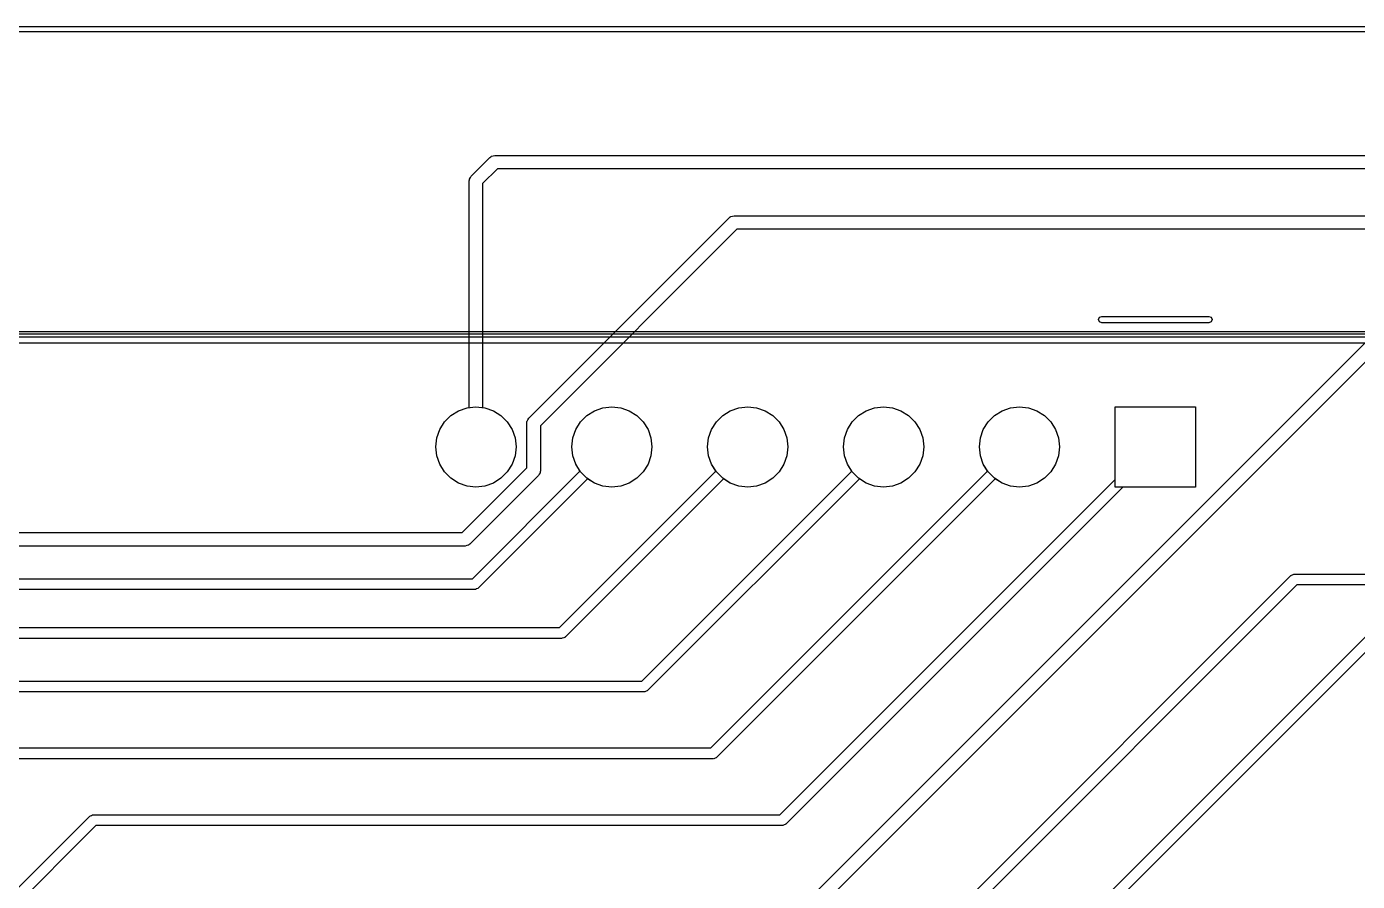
# Model space of a CAD drawing. Extents: x 96 to 198, y -147 to -47.
# Drawn here: x 122.75 to 147.63, y -62.64 to -46.67 of the extents above; entities that cross this region are included whole.
import ezdxf

# ---------------------------------------------------------------- set-up
doc = ezdxf.new("R2010")
doc.units = 0
doc.layers.add('BLACK', color=7, linetype='CONTINUOUS')

msp = doc.modelspace()

# ---------------------------------------------------------------- linework, layer by layer
at = {"layer": 'BLACK', "linetype": 'CONTINUOUS'}
for p, q in [((98.0037, -46.6662), (197.996, -46.6662)), ((197.946, -46.7662), (98.0537, -46.7662)), ((131.062, -49.4616), (131.412, -49.1116)), ((131.412, -49.1116), (131.429, -49.0982)), ((131.429, -49.0982), (131.432, -49.0948)), ((131.432, -49.0948), (131.435, -49.0941)), ((131.435, -49.0941), (131.44, -49.0903)), ((131.44, -49.0903), (131.47, -49.0837)), ((131.47, -49.0837), (131.5, -49.075)), ((131.5, -49.075), (171.6, -49.075)), ((131.03, -49.5148), (131.047, -49.4888)), ((131.047, -49.4888), (131.062, -49.4616)), ((131.552, -49.325), (131.275, -49.6018)), ((171.548, -49.325), (131.552, -49.325)), ((131.025, -49.55), (131.028, -49.5279)), ((131.025, -53.7866), (131.025, -49.55)), ((131.028, -49.5234), (131.029, -49.521)), ((131.028, -49.5279), (131.028, -49.5234)), ((131.029, -49.521), (131.03, -49.5148)), ((131.275, -49.6018), (131.275, -53.7866)), ((132.137, -53.9866), (135.887, -50.2372)), ((135.887, -50.2372), (135.905, -50.2236)), ((135.905, -50.2236), (135.908, -50.2202)), ((135.908, -50.2202), (135.91, -50.2194)), ((135.91, -50.2194), (135.916, -50.2155)), ((135.916, -50.2155), (135.946, -50.2089)), ((135.946, -50.2089), (135.976, -50.2)), ((135.976, -50.2), (149.327, -50.2)), ((136.029, -50.454), (132.354, -54.129)), ((149.274, -50.454), (136.029, -50.454)), ((135.174, -65.173), (149.584, -50.7632)), ((149.779, -50.927), (135.316, -65.3898)), ((142.79, -52.1425), (142.808, -52.1001)), ((142.808, -52.1849), (142.79, -52.1425)), ((142.808, -52.1001), (142.85, -52.0825)), ((142.85, -52.2025), (142.808, -52.1849)), ((142.85, -52.0825), (144.85, -52.0825)), ((144.85, -52.2025), (142.85, -52.2025)), ((144.85, -52.0825), (144.892, -52.1001)), ((144.892, -52.1849), (144.85, -52.2025)), ((144.892, -52.1001), (144.91, -52.1425)), ((144.91, -52.1425), (144.892, -52.1849)), ((112.1, -52.3675), (162.9, -52.3675)), ((162.875, -52.4175), (112.125, -52.4175)), ((112.23, -52.4625), (162.77, -52.4625)), ((162.71, -52.5825), (112.29, -52.5825)), ((130.564, -54.0549), (130.682, -53.9361)), ((130.564, -54.0549), (130.682, -53.9361)), ((130.682, -53.9361), (130.825, -53.8468)), ((130.682, -53.9361), (130.825, -53.8468)), ((130.825, -53.8468), (130.983, -53.7913)), ((130.825, -53.8468), (130.983, -53.7913)), ((130.983, -53.7913), (131.15, -53.7725)), ((130.983, -53.7913), (131.025, -53.7866)), ((131.15, -53.7725), (131.317, -53.7913)), ((131.275, -53.7866), (131.317, -53.7913)), ((131.317, -53.7913), (131.475, -53.8468)), ((131.317, -53.7913), (131.475, -53.8468)), ((131.475, -53.8468), (131.618, -53.9361)), ((131.475, -53.8468), (131.618, -53.9361)), ((131.618, -53.9361), (131.736, -54.0549)), ((131.618, -53.9361), (131.736, -54.0549)), ((133.104, -54.0549), (133.222, -53.9361)), ((133.104, -54.0549), (133.222, -53.9361)), ((133.222, -53.9361), (133.365, -53.8468)), ((133.222, -53.9361), (133.365, -53.8468)), ((133.365, -53.8468), (133.523, -53.7913)), ((133.365, -53.8468), (133.523, -53.7913)), ((133.523, -53.7913), (133.69, -53.7725)), ((133.523, -53.7913), (133.69, -53.7725)), ((133.69, -53.7725), (133.857, -53.7913)), ((133.69, -53.7725), (133.857, -53.7913)), ((133.857, -53.7913), (134.015, -53.8468)), ((133.857, -53.7913), (134.015, -53.8468)), ((134.015, -53.8468), (134.158, -53.9361)), ((134.015, -53.8468), (134.158, -53.9361)), ((134.158, -53.9361), (134.276, -54.0549)), ((134.158, -53.9361), (134.276, -54.0549)), ((135.644, -54.0549), (135.762, -53.9361)), ((135.644, -54.0549), (135.762, -53.9361)), ((135.762, -53.9361), (135.905, -53.8468)), ((135.762, -53.9361), (135.905, -53.8468)), ((135.905, -53.8468), (136.063, -53.7913)), ((135.905, -53.8468), (136.063, -53.7913)), ((136.063, -53.7913), (136.23, -53.7725)), ((136.063, -53.7913), (136.23, -53.7725)), ((136.23, -53.7725), (136.397, -53.7913)), ((136.23, -53.7725), (136.397, -53.7913)), ((136.397, -53.7913), (136.555, -53.8468)), ((136.397, -53.7913), (136.555, -53.8468)), ((136.555, -53.8468), (136.698, -53.9361)), ((136.555, -53.8468), (136.698, -53.9361)), ((136.698, -53.9361), (136.816, -54.0549)), ((136.698, -53.9361), (136.816, -54.0549)), ((138.184, -54.0549), (138.302, -53.9361)), ((138.184, -54.0549), (138.302, -53.9361)), ((138.302, -53.9361), (138.445, -53.8468)), ((138.302, -53.9361), (138.445, -53.8468)), ((138.445, -53.8468), (138.603, -53.7913)), ((138.445, -53.8468), (138.603, -53.7913)), ((138.603, -53.7913), (138.77, -53.7725)), ((138.603, -53.7913), (138.77, -53.7725)), ((138.77, -53.7725), (138.937, -53.7913)), ((138.77, -53.7725), (138.937, -53.7913)), ((138.937, -53.7913), (139.095, -53.8468)), ((138.937, -53.7913), (139.095, -53.8468)), ((139.095, -53.8468), (139.238, -53.9361)), ((139.095, -53.8468), (139.238, -53.9361)), ((139.238, -53.9361), (139.356, -54.0549)), ((139.238, -53.9361), (139.356, -54.0549)), ((140.724, -54.0549), (140.842, -53.9361)), ((140.724, -54.0549), (140.842, -53.9361)), ((140.842, -53.9361), (140.985, -53.8468)), ((140.842, -53.9361), (140.985, -53.8468)), ((140.985, -53.8468), (141.143, -53.7913)), ((140.985, -53.8468), (141.143, -53.7913)), ((141.143, -53.7913), (141.31, -53.7725)), ((141.143, -53.7913), (141.31, -53.7725)), ((141.31, -53.7725), (141.477, -53.7913)), ((141.31, -53.7725), (141.477, -53.7913)), ((141.477, -53.7913), (141.635, -53.8468)), ((141.477, -53.7913), (141.635, -53.8468)), ((141.635, -53.8468), (141.778, -53.9361)), ((141.635, -53.8468), (141.778, -53.9361)), ((141.778, -53.9361), (141.896, -54.0549)), ((141.778, -53.9361), (141.896, -54.0549)), ((143.1, -55.1288), (143.1, -53.7725)), ((143.1, -53.7725), (144.6, -53.7725)), ((143.1, -55.2725), (143.1, -53.7725)), ((143.1, -53.7725), (144.6, -53.7725)), ((144.6, -53.7725), (144.6, -55.2725)), ((144.6, -53.7725), (144.6, -55.2725)), ((130.419, -54.3556), (130.474, -54.1971)), ((130.419, -54.3556), (130.474, -54.1971)), ((130.474, -54.1971), (130.564, -54.0549)), ((130.474, -54.1971), (130.564, -54.0549)), ((131.736, -54.0549), (131.826, -54.1971)), ((131.736, -54.0549), (131.826, -54.1971)), ((131.826, -54.1971), (131.881, -54.3556)), ((131.826, -54.1971), (131.881, -54.3556)), ((132.1, -54.0764), (132.103, -54.0539)), ((132.1, -54.916), (132.1, -54.0764)), ((132.103, -54.0494), (132.104, -54.047)), ((132.103, -54.0539), (132.103, -54.0494)), ((132.104, -54.047), (132.105, -54.0406)), ((132.105, -54.0406), (132.122, -54.0142)), ((132.122, -54.0142), (132.137, -53.9866)), ((132.354, -54.129), (132.354, -54.9686)), ((132.959, -54.3556), (133.014, -54.1971)), ((132.959, -54.3556), (133.014, -54.1971)), ((133.014, -54.1971), (133.104, -54.0549)), ((133.014, -54.1971), (133.104, -54.0549)), ((134.276, -54.0549), (134.366, -54.1971)), ((134.276, -54.0549), (134.366, -54.1971)), ((134.366, -54.1971), (134.421, -54.3556)), ((134.366, -54.1971), (134.421, -54.3556)), ((135.499, -54.3556), (135.554, -54.1971)), ((135.499, -54.3556), (135.554, -54.1971)), ((135.554, -54.1971), (135.644, -54.0549)), ((135.554, -54.1971), (135.644, -54.0549)), ((136.816, -54.0549), (136.906, -54.1971)), ((136.816, -54.0549), (136.906, -54.1971)), ((136.906, -54.1971), (136.961, -54.3556)), ((136.906, -54.1971), (136.961, -54.3556)), ((138.039, -54.3556), (138.094, -54.1971)), ((138.039, -54.3556), (138.094, -54.1971)), ((138.094, -54.1971), (138.184, -54.0549)), ((138.094, -54.1971), (138.184, -54.0549)), ((139.356, -54.0549), (139.446, -54.1971)), ((139.356, -54.0549), (139.446, -54.1971)), ((139.446, -54.1971), (139.501, -54.3556)), ((139.446, -54.1971), (139.501, -54.3556)), ((140.579, -54.3556), (140.634, -54.1971)), ((140.579, -54.3556), (140.634, -54.1971)), ((140.634, -54.1971), (140.724, -54.0549)), ((140.634, -54.1971), (140.724, -54.0549)), ((141.896, -54.0549), (141.986, -54.1971)), ((141.896, -54.0549), (141.986, -54.1971)), ((141.986, -54.1971), (142.041, -54.3556)), ((141.986, -54.1971), (142.041, -54.3556)), ((130.4, -54.5225), (130.419, -54.3556)), ((130.4, -54.5225), (130.419, -54.3556)), ((131.881, -54.3556), (131.9, -54.5225)), ((131.881, -54.3556), (131.9, -54.5225)), ((132.94, -54.5225), (132.959, -54.3556)), ((132.94, -54.5225), (132.959, -54.3556)), ((134.421, -54.3556), (134.44, -54.5225)), ((134.421, -54.3556), (134.44, -54.5225)), ((135.48, -54.5225), (135.499, -54.3556)), ((135.48, -54.5225), (135.499, -54.3556)), ((136.961, -54.3556), (136.98, -54.5225)), ((136.961, -54.3556), (136.98, -54.5225)), ((138.02, -54.5225), (138.039, -54.3556)), ((138.02, -54.5225), (138.039, -54.3556)), ((139.501, -54.3556), (139.52, -54.5225)), ((139.501, -54.3556), (139.52, -54.5225)), ((140.56, -54.5225), (140.579, -54.3556)), ((140.56, -54.5225), (140.579, -54.3556)), ((142.041, -54.3556), (142.06, -54.5225)), ((142.041, -54.3556), (142.06, -54.5225)), ((130.419, -54.6894), (130.4, -54.5225)), ((130.419, -54.6894), (130.4, -54.5225)), ((130.474, -54.8479), (130.419, -54.6894)), ((130.474, -54.8479), (130.419, -54.6894)), ((131.881, -54.6894), (131.826, -54.8479)), ((131.881, -54.6894), (131.826, -54.8479)), ((131.9, -54.5225), (131.881, -54.6894)), ((131.9, -54.5225), (131.881, -54.6894)), ((132.959, -54.6894), (132.94, -54.5225)), ((132.959, -54.6894), (132.94, -54.5225)), ((133.014, -54.8479), (132.959, -54.6894)), ((133.014, -54.8479), (132.959, -54.6894)), ((134.421, -54.6894), (134.366, -54.8479)), ((134.421, -54.6894), (134.366, -54.8479)), ((134.44, -54.5225), (134.421, -54.6894)), ((134.44, -54.5225), (134.421, -54.6894)), ((135.499, -54.6894), (135.48, -54.5225)), ((135.499, -54.6894), (135.48, -54.5225)), ((135.554, -54.8479), (135.499, -54.6894)), ((135.554, -54.8479), (135.499, -54.6894)), ((136.961, -54.6894), (136.906, -54.8479)), ((136.961, -54.6894), (136.906, -54.8479)), ((136.98, -54.5225), (136.961, -54.6894)), ((136.98, -54.5225), (136.961, -54.6894)), ((138.039, -54.6894), (138.02, -54.5225)), ((138.039, -54.6894), (138.02, -54.5225)), ((138.094, -54.8479), (138.039, -54.6894)), ((138.094, -54.8479), (138.039, -54.6894)), ((139.501, -54.6894), (139.446, -54.8479)), ((139.501, -54.6894), (139.446, -54.8479)), ((139.52, -54.5225), (139.501, -54.6894)), ((139.52, -54.5225), (139.501, -54.6894)), ((140.579, -54.6894), (140.56, -54.5225)), ((140.579, -54.6894), (140.56, -54.5225)), ((140.634, -54.8479), (140.579, -54.6894)), ((140.634, -54.8479), (140.579, -54.6894)), ((142.041, -54.6894), (141.986, -54.8479)), ((142.041, -54.6894), (141.986, -54.8479)), ((142.06, -54.5225), (142.041, -54.6894)), ((142.06, -54.5225), (142.041, -54.6894)), ((130.564, -54.9901), (130.474, -54.8479)), ((130.564, -54.9901), (130.474, -54.8479)), ((130.895, -56.121), (132.1, -54.916)), ((131.083, -56.9859), (133.094, -54.9748)), ((131.826, -54.8479), (131.736, -54.9901)), ((131.826, -54.8479), (131.736, -54.9901)), ((132.354, -54.9686), (132.351, -54.9911)), ((132.71, -57.8984), (135.634, -54.9748)), ((133.094, -54.9748), (133.014, -54.8479)), ((133.104, -54.9901), (133.014, -54.8479)), ((134.25, -58.8984), (138.174, -54.9748)), ((134.366, -54.8479), (134.276, -54.9901)), ((134.366, -54.8479), (134.276, -54.9901)), ((135.54, -60.1484), (140.714, -54.9748)), ((135.634, -54.9748), (135.554, -54.8479)), ((135.644, -54.9901), (135.554, -54.8479)), ((136.906, -54.8479), (136.816, -54.9901)), ((136.906, -54.8479), (136.816, -54.9901)), ((138.174, -54.9748), (138.094, -54.8479)), ((138.184, -54.9901), (138.094, -54.8479)), ((139.446, -54.8479), (139.356, -54.9901)), ((139.446, -54.8479), (139.356, -54.9901)), ((140.714, -54.9748), (140.634, -54.8479)), ((140.724, -54.9901), (140.634, -54.8479)), ((141.986, -54.8479), (141.896, -54.9901)), ((141.986, -54.8479), (141.896, -54.9901)), ((130.682, -55.1089), (130.564, -54.9901)), ((130.682, -55.1089), (130.564, -54.9901)), ((130.825, -55.1982), (130.682, -55.1089)), ((130.825, -55.1982), (130.682, -55.1089)), ((130.983, -55.2537), (130.825, -55.1982)), ((130.983, -55.2537), (130.825, -55.1982)), ((132.317, -55.0584), (131.037, -56.3378)), ((133.238, -55.1185), (131.197, -57.1593)), ((131.475, -55.1982), (131.317, -55.2537)), ((131.475, -55.1982), (131.317, -55.2537)), ((131.618, -55.1089), (131.475, -55.1982)), ((131.618, -55.1089), (131.475, -55.1982)), ((131.736, -54.9901), (131.618, -55.1089)), ((131.736, -54.9901), (131.618, -55.1089)), ((132.332, -55.0308), (132.317, -55.0584)), ((132.349, -55.0044), (132.332, -55.0308)), ((132.35, -54.998), (132.349, -55.0044)), ((132.351, -54.9956), (132.35, -54.998)), ((132.351, -54.9911), (132.351, -54.9956)), ((135.778, -55.1185), (132.824, -58.0718)), ((133.222, -55.1089), (133.104, -54.9901)), ((133.365, -55.1982), (133.222, -55.1089)), ((133.365, -55.1982), (133.238, -55.1185)), ((133.523, -55.2537), (133.365, -55.1982)), ((133.523, -55.2537), (133.365, -55.1982)), ((134.015, -55.1982), (133.857, -55.2537)), ((134.015, -55.1982), (133.857, -55.2537)), ((134.158, -55.1089), (134.015, -55.1982)), ((134.158, -55.1089), (134.015, -55.1982)), ((134.276, -54.9901), (134.158, -55.1089)), ((134.276, -54.9901), (134.158, -55.1089)), ((138.318, -55.1185), (134.364, -59.0718)), ((135.762, -55.1089), (135.644, -54.9901)), ((140.858, -55.1185), (135.654, -60.3218)), ((135.905, -55.1982), (135.762, -55.1089)), ((135.905, -55.1982), (135.778, -55.1185)), ((136.063, -55.2537), (135.905, -55.1982)), ((136.063, -55.2537), (135.905, -55.1982)), ((136.555, -55.1982), (136.397, -55.2537)), ((136.555, -55.1982), (136.397, -55.2537)), ((136.698, -55.1089), (136.555, -55.1982)), ((136.698, -55.1089), (136.555, -55.1982)), ((136.816, -54.9901), (136.698, -55.1089)), ((136.816, -54.9901), (136.698, -55.1089)), ((136.83, -61.3984), (143.1, -55.1288)), ((138.302, -55.1089), (138.184, -54.9901)), ((138.445, -55.1982), (138.302, -55.1089)), ((138.445, -55.1982), (138.318, -55.1185)), ((138.603, -55.2537), (138.445, -55.1982)), ((138.603, -55.2537), (138.445, -55.1982)), ((139.095, -55.1982), (138.937, -55.2537)), ((139.095, -55.1982), (138.937, -55.2537)), ((139.238, -55.1089), (139.095, -55.1982)), ((139.238, -55.1089), (139.095, -55.1982)), ((139.356, -54.9901), (139.238, -55.1089)), ((139.356, -54.9901), (139.238, -55.1089)), ((140.842, -55.1089), (140.724, -54.9901)), ((140.985, -55.1982), (140.842, -55.1089)), ((140.985, -55.1982), (140.858, -55.1185)), ((141.143, -55.2537), (140.985, -55.1982)), ((141.143, -55.2537), (140.985, -55.1982)), ((141.635, -55.1982), (141.477, -55.2537)), ((141.635, -55.1982), (141.477, -55.2537)), ((141.778, -55.1089), (141.635, -55.1982)), ((141.778, -55.1089), (141.635, -55.1982)), ((141.896, -54.9901), (141.778, -55.1089)), ((141.896, -54.9901), (141.778, -55.1089)), ((131.15, -55.2725), (130.983, -55.2537)), ((131.15, -55.2725), (130.983, -55.2537)), ((131.317, -55.2537), (131.15, -55.2725)), ((131.317, -55.2537), (131.15, -55.2725)), ((133.69, -55.2725), (133.523, -55.2537)), ((133.69, -55.2725), (133.523, -55.2537)), ((133.857, -55.2537), (133.69, -55.2725)), ((133.857, -55.2537), (133.69, -55.2725)), ((136.23, -55.2725), (136.063, -55.2537)), ((136.23, -55.2725), (136.063, -55.2537)), ((136.397, -55.2537), (136.23, -55.2725)), ((136.397, -55.2537), (136.23, -55.2725)), ((143.244, -55.2725), (136.944, -61.5718)), ((138.77, -55.2725), (138.603, -55.2537)), ((138.77, -55.2725), (138.603, -55.2537)), ((138.937, -55.2537), (138.77, -55.2725)), ((138.937, -55.2537), (138.77, -55.2725)), ((141.31, -55.2725), (141.143, -55.2537)), ((141.31, -55.2725), (141.143, -55.2537)), ((141.477, -55.2537), (141.31, -55.2725)), ((141.477, -55.2537), (141.31, -55.2725)), ((144.6, -55.2725), (143.1, -55.2725)), ((144.6, -55.2725), (143.244, -55.2725)), ((103.752, -56.121), (130.895, -56.121)), ((130.948, -56.375), (103.805, -56.375)), ((130.978, -56.3661), (130.948, -56.375)), ((131.008, -56.3595), (130.978, -56.3661)), ((131.014, -56.3556), (131.008, -56.3595)), ((131.016, -56.3548), (131.014, -56.3556)), ((131.019, -56.3514), (131.016, -56.3548)), ((131.037, -56.3378), (131.019, -56.3514)), ((134.142, -69.1665), (146.381, -56.9282)), ((146.381, -56.9282), (146.388, -56.9244)), ((146.388, -56.9244), (146.393, -56.9178)), ((146.393, -56.9178), (146.415, -56.9105)), ((146.415, -56.9105), (146.437, -56.8997)), ((146.437, -56.8997), (146.445, -56.9009)), ((146.445, -56.9009), (146.452, -56.8984)), ((146.452, -56.8984), (167.5, -56.8984)), ((105.2, -56.9859), (131.083, -56.9859)), ((131.125, -57.1891), (105.2, -57.1891)), ((131.133, -57.1866), (131.125, -57.1891)), ((131.141, -57.1878), (131.133, -57.1866)), ((131.162, -57.177), (131.141, -57.1878)), ((131.185, -57.1697), (131.162, -57.177)), ((131.19, -57.1631), (131.185, -57.1697)), ((131.197, -57.1593), (131.19, -57.1631)), ((146.495, -57.1016), (134.286, -69.3102)), ((167.458, -57.1016), (146.495, -57.1016)), ((136.682, -69.1665), (148.21, -57.639)), ((109.087, -57.8984), (132.71, -57.8984)), ((148.251, -57.8856), (136.826, -69.3102)), ((132.752, -58.1016), (109.13, -58.1016)), ((132.76, -58.0991), (132.752, -58.1016)), ((132.768, -58.1003), (132.76, -58.0991)), ((132.79, -58.0895), (132.768, -58.1003)), ((132.812, -58.0822), (132.79, -58.0895)), ((132.817, -58.0756), (132.812, -58.0822)), ((132.824, -58.0718), (132.817, -58.0756)), ((113.25, -58.8984), (134.25, -58.8984)), ((134.292, -59.1016), (113.35, -59.1016)), ((134.3, -59.0991), (134.292, -59.1016)), ((134.308, -59.1003), (134.3, -59.0991)), ((134.33, -59.0895), (134.308, -59.1003)), ((134.352, -59.0822), (134.33, -59.0895)), ((134.357, -59.0756), (134.352, -59.0822)), ((134.364, -59.0718), (134.357, -59.0756)), ((118.75, -60.1484), (135.54, -60.1484)), ((135.582, -60.3516), (118.792, -60.3516)), ((135.59, -60.3491), (135.582, -60.3516)), ((135.598, -60.3503), (135.59, -60.3491)), ((135.62, -60.3395), (135.598, -60.3503)), ((135.642, -60.3322), (135.62, -60.3395)), ((135.647, -60.3256), (135.642, -60.3322)), ((135.654, -60.3218), (135.647, -60.3256)), ((105.428, -79.9282), (123.928, -61.4282)), ((123.928, -61.4282), (123.935, -61.4244)), ((123.935, -61.4244), (123.94, -61.4178)), ((123.94, -61.4178), (123.963, -61.4105)), ((123.963, -61.4105), (123.984, -61.3997)), ((123.984, -61.3997), (123.992, -61.4009)), ((123.992, -61.4009), (124, -61.3984)), ((124, -61.3984), (136.83, -61.3984)), ((124.042, -61.6016), (105.602, -80.0421)), ((136.873, -61.6016), (124.042, -61.6016)), ((136.88, -61.5991), (136.873, -61.6016)), ((136.888, -61.6003), (136.88, -61.5991)), ((136.91, -61.5895), (136.888, -61.6003)), ((136.932, -61.5822), (136.91, -61.5895)), ((136.937, -61.5756), (136.932, -61.5822)), ((136.944, -61.5718), (136.937, -61.5756))]:
    msp.add_line(p, q, dxfattribs=at)

doc.saveas('drawing.dxf')
